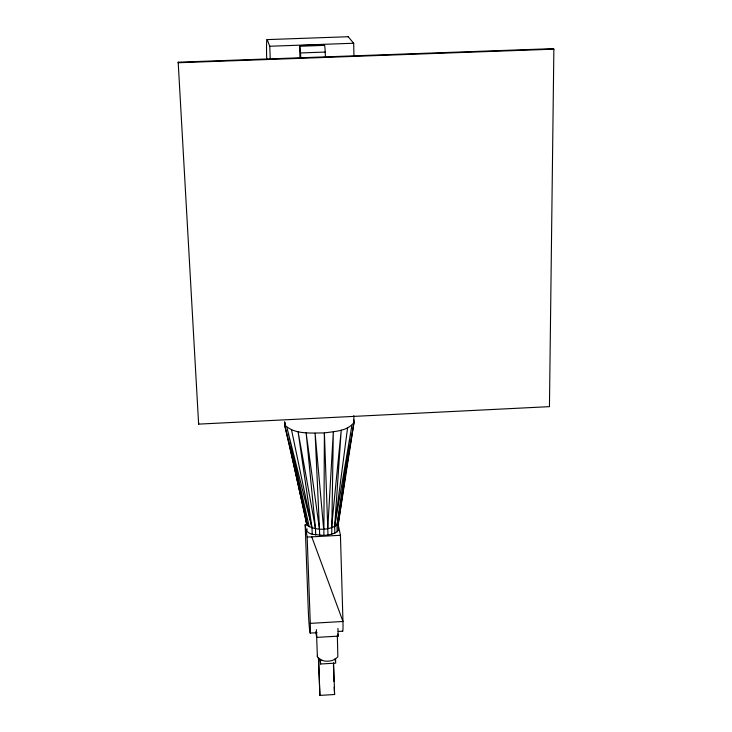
<?xml version="1.0" encoding="UTF-8"?>
<svg xmlns="http://www.w3.org/2000/svg" width="732" height="732" viewBox="0 0 732 732"><rect width="100%" height="100%" fill="white"/><g stroke="black" fill="none" stroke-linecap="round" stroke-linejoin="round"><path stroke-width="1.1" d="M307.147 528.907A15.958 5.838 -2 0 0 312.216 534.305L323.864 535.412L324.395 432.941C334.433 431.322 347.361 431.368 353.995 422.465L353.812 415.639M553.868 49.163L549.448 406.653L198.628 424.121L178.187 62.193L552.925 48.651L553.868 49.163L178.132 62.742L178.187 62.193M284.629 422.025L285.105 424.24L284.629 422.025L284.592 424.835L307.413 525.512C316.361 530.764 330.214 530.737 338.257 523.856L353.995 422.465L353.684 419.674M327.982 534.991L331.733 534.195L333.316 431.88L327.771 528.568L327.982 534.991L323.864 535.412M331.532 527.772L341.222 430.16L334.661 526.674L334.863 533.079L331.733 534.195M337.351 635.349L337.845 656.741C333.389 662.442 321.357 663.018 317.359 656.659L317.514 655.36M347.563 427.9L334.661 526.674L351.909 425.274L336.958 525.329L337.15 531.734L334.863 533.079M337.15 531.734L338.449 530.243L338.257 523.856L344.836 479.469M345.165 477.209L345.504 474.949M345.833 472.698L346.337 469.313M346.675 467.053L347.005 464.802M347.343 462.542L347.673 460.282M348.011 458.031L348.341 455.771M348.844 452.385L349.173 450.134M349.512 447.874L349.841 445.623M338.449 530.243L338.486 522.337M336.958 525.329L353.995 422.465M306.918 522.538L306.617 524.048L307.413 525.512L292.956 459.861M318.402 657.601L319.902 695.4L334.597 694.512L333.6 662.872M310.24 633.079L316.956 632.695M338.221 631.46L342.704 631.204M315.785 631.808L316.645 637.389L338.166 636.135L337.928 628.376M320.36 659.688L320.46 660.346L321.879 660.264M334.707 659.505L335.595 659.45L335.704 663.11L320.589 664.006L319.765 658.663M307.422 524.679L305.171 524.807L308.263 609.756A16.662 0.695 86.8 0 0 309.819 631.698A16.662 0.695 86.8 0 0 310.277 623.371L342.969 621.486L340.435 535.293L337.845 523.051L337.91 525.311M305.171 524.807L307.166 537.096L340.435 535.293M266.759 59.566L266.567 53.948A46.208 1.528 87.5 0 1 267.198 39.601L348.203 36.728L353.666 43.252L353.977 55.815M267.198 39.601L269.751 46.244L353.666 43.252M299.983 58.258L299.562 45.576L324.111 44.707L324.55 45.366A7.183 0.458 87.9 0 1 325.209 52.063L325.466 57.553M299.562 45.576L299.928 46.244L324.55 45.366M299.928 46.244L300.513 52.951L325.209 52.063M312.216 534.305L311.997 527.891L286.935 427.497L309.243 526.83L284.592 424.835C294.657 434.918 311.265 432.822 324.395 432.941L327.771 528.568M311.759 536.849L342.969 621.486A16.644 0.997 86.8 0 1 342.43 631.039M290.018 446.502L290.997 450.958M291.492 453.181L292.471 457.628M289.89 446.419L306.617 524.048L303.908 509.554M291.519 429.812L311.997 527.891L298.07 431.633L315.483 528.641L315.702 535.065M303.075 505.098L303.487 507.331M337.791 634.04L338.166 636.135M334.972 658.846L335.338 660.978M334.597 694.512L334.149 687.202M319.674 535.44L319.454 529.016L306.113 432.813L315.483 528.641M323.654 528.989L315.108 433.252L319.454 529.016M300.513 52.951L300.779 58.45M269.751 46.244L270.245 58.78M307.166 537.096L310.277 623.371M320.46 660.346L320.589 664.006M318.603 658.095L319.902 695.4M316.489 631.789L317.359 656.659M316.37 629.621L316.645 637.389M333.435 664.629L333.966 681.556M198.619 422.703L198.628 424.121M347.654 36.6A46.07 3.541 88 0 1 348.203 36.728"/></g></svg>
